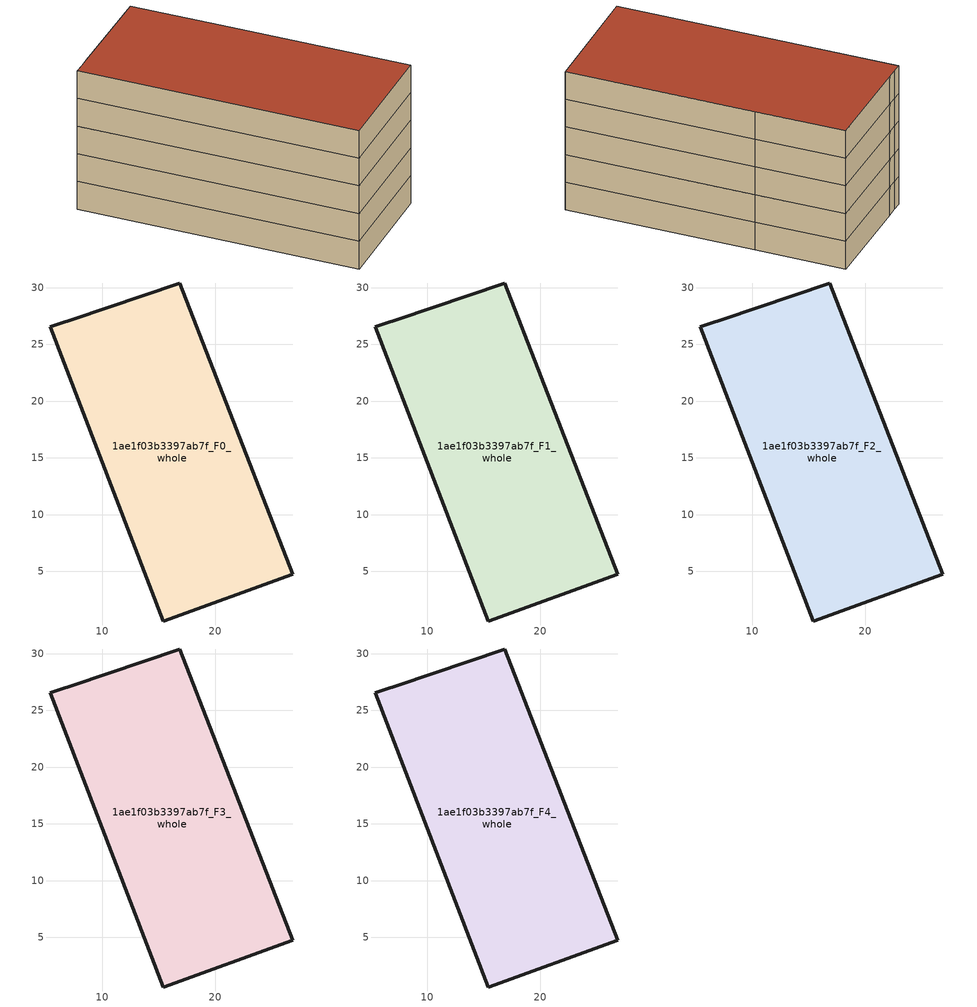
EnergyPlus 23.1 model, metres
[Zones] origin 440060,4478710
1ae1f03b3397ab7f_F0_whole
 floor ground (EU_floor_Construction): 16.86,30.41 20.07,22.1 26.8,4.72 15.39,0.62 5.45,26.54 6.37,26.84 7.34,27.18 z0
 wall outside (EU_wall_Construction): 26.8,4.72 20.07,22.1 16.86,30.41 7.34,27.18 6.37,26.84 5.45,26.54 15.39,0.62 26.8,4.72 z0:3
1ae1f03b3397ab7f_F1_whole
 floor to 1ae1f03b3397ab7f_F0_whole (EU_floor_Construction): 16.86,30.41 20.07,22.1 26.8,4.72 15.39,0.62 5.45,26.54 6.37,26.84 7.34,27.18 z3
 wall outside (EU_wall_Construction): 26.8,4.72 20.07,22.1 16.86,30.41 7.34,27.18 6.37,26.84 5.45,26.54 15.39,0.62 26.8,4.72 z3:6
1ae1f03b3397ab7f_F2_whole
 floor to 1ae1f03b3397ab7f_F1_whole (EU_floor_Construction): 16.86,30.41 20.07,22.1 26.8,4.72 15.39,0.62 5.45,26.54 6.37,26.84 7.34,27.18 z6
 wall outside (EU_wall_Construction): 26.8,4.72 20.07,22.1 16.86,30.41 7.34,27.18 6.37,26.84 5.45,26.54 15.39,0.62 26.8,4.72 z6:9
1ae1f03b3397ab7f_F3_whole
 floor to 1ae1f03b3397ab7f_F2_whole (EU_floor_Construction): 16.86,30.41 20.07,22.1 26.8,4.72 15.39,0.62 5.45,26.54 6.37,26.84 7.34,27.18 z9
 wall outside (EU_wall_Construction): 26.8,4.72 20.07,22.1 16.86,30.41 7.34,27.18 6.37,26.84 5.45,26.54 15.39,0.62 26.8,4.72 z9:12
1ae1f03b3397ab7f_F4_whole
 floor to 1ae1f03b3397ab7f_F3_whole (EU_floor_Construction): 16.86,30.41 20.07,22.1 26.8,4.72 15.39,0.62 5.45,26.54 6.37,26.84 7.34,27.18 z12
 wall outside (EU_wall_Construction): 26.8,4.72 20.07,22.1 16.86,30.41 7.34,27.18 6.37,26.84 5.45,26.54 15.39,0.62 26.8,4.72 z12:15
 roof outside (EU_roof_Construction): 26.8,4.72 20.07,22.1 16.86,30.41 7.34,27.18 6.37,26.84 5.45,26.54 15.39,0.62 z15
[Building]
EU S2 Campaign: North Axis=0; Terrain=City; Solar Distribution=FullExterior
[Site:Location]
Madrid: Latitude=40.5; Longitude=-3.5; Time Zone=1; Elevation=609
[SizingPeriod:WeatherFileDays]
AnnualSizingPeriod: Begin Month=1; Begin Day of Month=1; End Month=12; End Day of Month=31; Day of Week for Start Day=Monday; Use Weather File Daylight Saving Period=No; Use Weather File Rain and Snow Indicators=No
[MATERIAL]
EU_InternalMass_Material: Roughness=MediumRough; Thickness=0.1; Conductivity=1; Density=1800; Specific Heat=900; Thermal Absorptance=0.9; Solar Absorptance=0.7; Visible Absorptance=0.7
[MATERIAL:NOMASS] Roughness=MediumRough; Thermal Absorptance=0.9; Solar Absorptance=0.7; Visible Absorptance=0.7
Name | Thermal Resistance
EU_wall_NoMass | 1.60022
EU_roof_NoMass | 1.57597
EU_floor_NoMass | 0.470652
[CONSTRUCTION]
EU_wall_Construction: EU_wall_NoMass
EU_roof_Construction: EU_roof_NoMass
EU_floor_Construction: EU_floor_NoMass
EU_InternalMass_Construction: EU_InternalMass_Material
[ZONE] Type=1; Multiplier=1; Ceiling Height=autocalculate; Volume=1002.29; Floor Area=autocalculate; Part of Total Floor Area=Yes
1ae1f03b3397ab7f_F0_whole; 1ae1f03b3397ab7f_F1_whole; 1ae1f03b3397ab7f_F2_whole; 1ae1f03b3397ab7f_F3_whole; 1ae1f03b3397ab7f_F4_whole
[INTERNALMASS] Construction=EU_InternalMass_Construction; Surface Area=334.098
Name | Zone or ZoneList
1ae1f03b3397ab7f_F0_whole_EU_InternalMass | 1ae1f03b3397ab7f_F0_whole
1ae1f03b3397ab7f_F1_whole_EU_InternalMass | 1ae1f03b3397ab7f_F1_whole
1ae1f03b3397ab7f_F2_whole_EU_InternalMass | 1ae1f03b3397ab7f_F2_whole
1ae1f03b3397ab7f_F3_whole_EU_InternalMass | 1ae1f03b3397ab7f_F3_whole
1ae1f03b3397ab7f_F4_whole_EU_InternalMass | 1ae1f03b3397ab7f_F4_whole
[OTHEREQUIPMENT] Fuel Type=Electricity; Design Level Calculation Method=Watts/Area; Power per Zone Floor Area=1; Fraction Latent=0; Fraction Radiant=0; Fraction Lost=0; Carbon Dioxide Generation Rate=0; EndUse Subcategory=EU_Step8_InternalGains
Name | Zone or ZoneList or Space or SpaceList | Schedule
EU_Step8_InternalGain_1ae1f03b3397ab7f_F0_whole_f000 | 1ae1f03b3397ab7f_F0_whole | EU_Step8_GainSchedule_1ae1f03b3397ab7f_F0_whole_f000
EU_Step8_InternalGain_1ae1f03b3397ab7f_F1_whole_f000 | 1ae1f03b3397ab7f_F1_whole | EU_Step8_GainSchedule_1ae1f03b3397ab7f_F1_whole_f000
EU_Step8_InternalGain_1ae1f03b3397ab7f_F2_whole_f000 | 1ae1f03b3397ab7f_F2_whole | EU_Step8_GainSchedule_1ae1f03b3397ab7f_F2_whole_f000
EU_Step8_InternalGain_1ae1f03b3397ab7f_F3_whole_f000 | 1ae1f03b3397ab7f_F3_whole | EU_Step8_GainSchedule_1ae1f03b3397ab7f_F3_whole_f000
EU_Step8_InternalGain_1ae1f03b3397ab7f_F4_whole_f000 | 1ae1f03b3397ab7f_F4_whole | EU_Step8_GainSchedule_1ae1f03b3397ab7f_F4_whole_f000
[ZONEVENTILATION:DESIGNFLOWRATE] Schedule=EU_AlwaysOn; Design Flow Rate Calculation Method=AirChanges/Hour; Air Changes per Hour=0.480704; Ventilation Type=Natural; Fan Pressure Rise=0; Fan Total Efficiency=1; Constant Term Coefficient=1; Temperature Term Coefficient=0; Velocity Term Coefficient=0; Velocity Squared Term Coefficient=0; Minimum Indoor Temperature=-100; Maximum Indoor Temperature=100; Delta Temperature=-100; Minimum Outdoor Temperature=-100; Maximum Outdoor Temperature=100; Maximum Wind Speed=40
Name | Zone or ZoneList or Space or SpaceList
EU_ConstantAir_1ae1f03b3397ab7f_F0_whole | 1ae1f03b3397ab7f_F0_whole
EU_ConstantAir_1ae1f03b3397ab7f_F1_whole | 1ae1f03b3397ab7f_F1_whole
EU_ConstantAir_1ae1f03b3397ab7f_F2_whole | 1ae1f03b3397ab7f_F2_whole
EU_ConstantAir_1ae1f03b3397ab7f_F3_whole | 1ae1f03b3397ab7f_F3_whole
EU_ConstantAir_1ae1f03b3397ab7f_F4_whole | 1ae1f03b3397ab7f_F4_whole
[HVACTEMPLATE:THERMOSTAT] Constant Heating Setpoint=20; Constant Cooling Setpoint=50
EU_HeatOnly_1ae1f03b3397ab7f_F0_whole; EU_HeatOnly_1ae1f03b3397ab7f_F1_whole; EU_HeatOnly_1ae1f03b3397ab7f_F2_whole; EU_HeatOnly_1ae1f03b3397ab7f_F3_whole; EU_HeatOnly_1ae1f03b3397ab7f_F4_whole
[HVACTEMPLATE:ZONE:IDEALLOADSAIRSYSTEM] System Availability Schedule=EU_AlwaysOn; Maximum Heating Supply Air Temperature=50; Minimum Cooling Supply Air Temperature=13; Maximum Heating Supply Air Humidity Ratio=0.0156; Minimum Cooling Supply Air Humidity Ratio=0.0077; Heating Limit=NoLimit; Cooling Limit=NoLimit; Heating Availability Schedule=EU_AlwaysOn; Cooling Availability Schedule=EU_CoolingOff; Dehumidification Control Type=ConstantSensibleHeatRatio; Cooling Sensible Heat Ratio=0.7; Dehumidification Setpoint=60; Humidification Control Type=None; Humidification Setpoint=30; Outdoor Air Method=None; Outdoor Air Flow Rate per Person=0.00944; Outdoor Air Flow Rate per Zone Floor Area=0; Outdoor Air Flow Rate per Zone=0; Demand Controlled Ventilation Type=None; Outdoor Air Economizer Type=NoEconomizer; Heat Recovery Type=None; Sensible Heat Recovery Effectiveness=0.7; Latent Heat Recovery Effectiveness=0.65
Name | Template Thermostat
1ae1f03b3397ab7f_F0_whole | EU_HeatOnly_1ae1f03b3397ab7f_F0_whole
1ae1f03b3397ab7f_F1_whole | EU_HeatOnly_1ae1f03b3397ab7f_F1_whole
1ae1f03b3397ab7f_F2_whole | EU_HeatOnly_1ae1f03b3397ab7f_F2_whole
1ae1f03b3397ab7f_F3_whole | EU_HeatOnly_1ae1f03b3397ab7f_F3_whole
1ae1f03b3397ab7f_F4_whole | EU_HeatOnly_1ae1f03b3397ab7f_F4_whole
[SIZING:ZONE] Zone Cooling Design Supply Air Temperature Input Method=SupplyAirTemperature; Zone Cooling Design Supply Air Temperature=13; Zone Heating Design Supply Air Temperature Input Method=SupplyAirTemperature; Zone Heating Design Supply Air Temperature=50; Zone Cooling Design Supply Air Humidity Ratio=0.008; Zone Heating Design Supply Air Humidity Ratio=0.008; Cooling Design Air Flow Method=DesignDay; Cooling Design Air Flow Rate=0; Cooling Minimum Air Flow per Zone Floor Area=0.000762; Cooling Minimum Air Flow=0; Cooling Minimum Air Flow Fraction=0.2; Heating Design Air Flow Method=DesignDay; Heating Design Air Flow Rate=0; Heating Maximum Air Flow per Zone Floor Area=0.002032; Heating Maximum Air Flow=0.141576; Heating Maximum Air Flow Fraction=0.3; Account for Dedicated Outdoor Air System=No; Dedicated Outdoor Air System Control Strategy=NeutralSupplyAir; Dedicated Outdoor Air Low Setpoint Temperature for Design=autosize; Dedicated Outdoor Air High Setpoint Temperature for Design=autosize; Zone Load Sizing Method=Sensible Load Only No Latent Load; Zone Latent Cooling Design Supply Air Humidity Ratio Input Method=HumidityRatioDifference; Zone Cooling Design Supply Air Humidity Ratio Difference=0.005; Zone Latent Heating Design Supply Air Humidity Ratio Input Method=HumidityRatioDifference; Zone Humidification Design Supply Air Humidity Ratio Difference=0.005
1ae1f03b3397ab7f_F0_whole; 1ae1f03b3397ab7f_F1_whole; 1ae1f03b3397ab7f_F2_whole; 1ae1f03b3397ab7f_F3_whole; 1ae1f03b3397ab7f_F4_whole
[SCHEDULE:CONSTANT]
Name | Hourly Value
EU_AlwaysOn | 1
EU_CoolingOff | 0
[SCHEDULE:FILE] Column Number=1; Rows to Skip at Top=0; Number of Hours of Data=8760; Column Separator=Comma; Interpolate to Timestep=No; Minutes per Item=60; Adjust Schedule for Daylight Savings=Yes
Name | File
EU_Step8_GainSchedule_1ae1f03b3397ab7f_F0_whole_f000 | C:\Users\o_iseri\Desktop\OpenUBEM\openubem\outputs\eu_evidence\EU-11\ES-MAD-BERRUGUETE\idfs\1ae1f03b3397ab7f\1ae1f03b3397ab7f_F0_whole_f000_gain.csv
EU_Step8_GainSchedule_1ae1f03b3397ab7f_F1_whole_f000 | C:\Users\o_iseri\Desktop\OpenUBEM\openubem\outputs\eu_evidence\EU-11\ES-MAD-BERRUGUETE\idfs\1ae1f03b3397ab7f\1ae1f03b3397ab7f_F1_whole_f000_gain.csv
EU_Step8_GainSchedule_1ae1f03b3397ab7f_F2_whole_f000 | C:\Users\o_iseri\Desktop\OpenUBEM\openubem\outputs\eu_evidence\EU-11\ES-MAD-BERRUGUETE\idfs\1ae1f03b3397ab7f\1ae1f03b3397ab7f_F2_whole_f000_gain.csv
EU_Step8_GainSchedule_1ae1f03b3397ab7f_F3_whole_f000 | C:\Users\o_iseri\Desktop\OpenUBEM\openubem\outputs\eu_evidence\EU-11\ES-MAD-BERRUGUETE\idfs\1ae1f03b3397ab7f\1ae1f03b3397ab7f_F3_whole_f000_gain.csv
EU_Step8_GainSchedule_1ae1f03b3397ab7f_F4_whole_f000 | C:\Users\o_iseri\Desktop\OpenUBEM\openubem\outputs\eu_evidence\EU-11\ES-MAD-BERRUGUETE\idfs\1ae1f03b3397ab7f\1ae1f03b3397ab7f_F4_whole_f000_gain.csv
